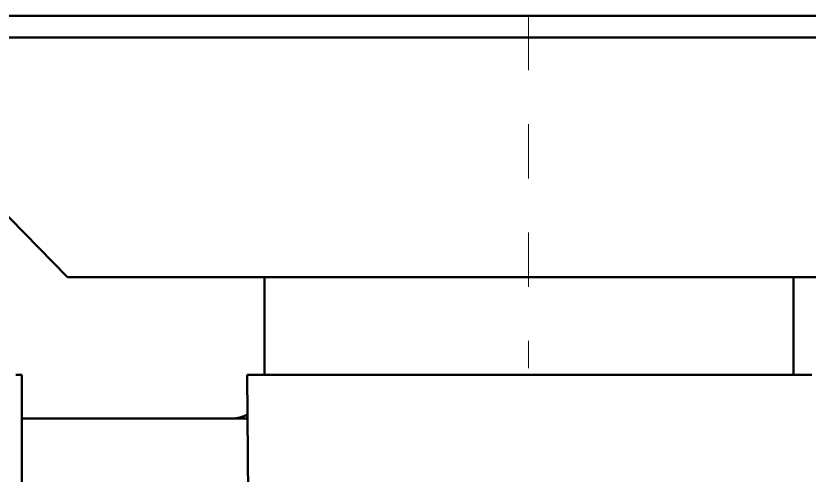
# Paper-space layout 'Layout1' of a CAD drawing. Header units: millimetres. Extents: x 0 to 420, y 0 to 297.
# Drawn here: x 153.06 to 167.64, y 143.38 to 151.82 of the extents above; entities that cross this region are included whole.
import ezdxf

# ---------------------------------------------------------------- set-up
doc = ezdxf.new("R2010")
doc.units = ezdxf.units.MM
doc.layers.add('170', color=7, linetype='Continuous', true_color=0xffffff)

psp = doc.layouts.get("Layout1")

# ---------------------------------------------------------------- linework, layer by layer
at = {"layer": '170', "color": 193, "linetype": 'Continuous', "lineweight": 13}
for p, q in [((162.478, 150.822), (162.478, 151.817)), ((162.478, 148.831), (162.478, 149.826)), ((162.478, 145.347), (162.478, 145.845))]:
    psp.add_line(p, q, dxfattribs=at)
at = {"layer": '170', "color": 155, "linetype": 'Continuous', "lineweight": 50}
for p, q in [((154.014, 147.019), (151.663, 149.419)), ((170.012, 147.019), (154.014, 147.019)), ((157.631, 145.219), (157.631, 147.019)), ((167.351, 147.019), (167.351, 145.219)), ((153.176, 142.419), (153.176, 145.219)), ((157.315, 145.219), (157.335, 142.419)), ((155.084, 144.419), (155.896, 144.419))]:
    psp.add_line(p, q, dxfattribs=at)
psp.add_arc((157.031, 145.019), 0.6, 270, 298.7972, dxfattribs=at)
for points, knots in [([(140.478, 151.819), (140.916, 151.819), (142.214, 151.819), (144.319, 151.819), (147.148, 151.819), (150.588, 151.819), (154.502, 151.819), (158.733, 151.819), (163.114, 151.819), (167.47, 151.819), (171.626, 151.819), (173.578, 151.819)], [0, 0, 0.01324, 0.052442, 0.116044, 0.20151, 0.305435, 0.423676, 0.551522, 0.683876, 0.815465, 0.941044, 1, 1]), ([(173.376, 151.419), (171.46, 151.419), (167.379, 151.419), (163.103, 151.419), (158.801, 151.419), (154.647, 151.419), (152.676, 151.419), (149.048, 151.419), (145.955, 151.419), (143.521, 151.419), (141.842, 151.419), (140.986, 151.419), (140.878, 151.419)], [0, 0, 0.058956, 0.184535, 0.316124, 0.448478, 0.576324, 0.636951, 0.748591, 0.843762, 0.91867, 0.97033, 0.996683, 1, 1]), ([(167.686, 145.219), (165.639, 145.219), (161.451, 145.219), (157.315, 145.219)], [0, 0, 0.197368, 0.601188, 1, 1])]:
    psp.add_open_spline(points, degree=1, knots=knots, dxfattribs=at)
at = {"layer": '170', "color": 193, "linetype": 'Continuous', "lineweight": 13}
psp.add_open_spline([(162.478, 146.84), (162.478, 147.835)], degree=1, dxfattribs=at)
at = {"layer": '170', "color": 155, "linetype": 'Continuous', "lineweight": 50}
for points in [[(153.065, 145.219), (153.176, 145.219)], [(153.176, 144.419), (155.084, 144.419)], [(155.896, 144.419), (157.32, 144.419)]]:
    psp.add_open_spline(points, degree=1, dxfattribs=at)

doc.saveas('drawing.dxf')
